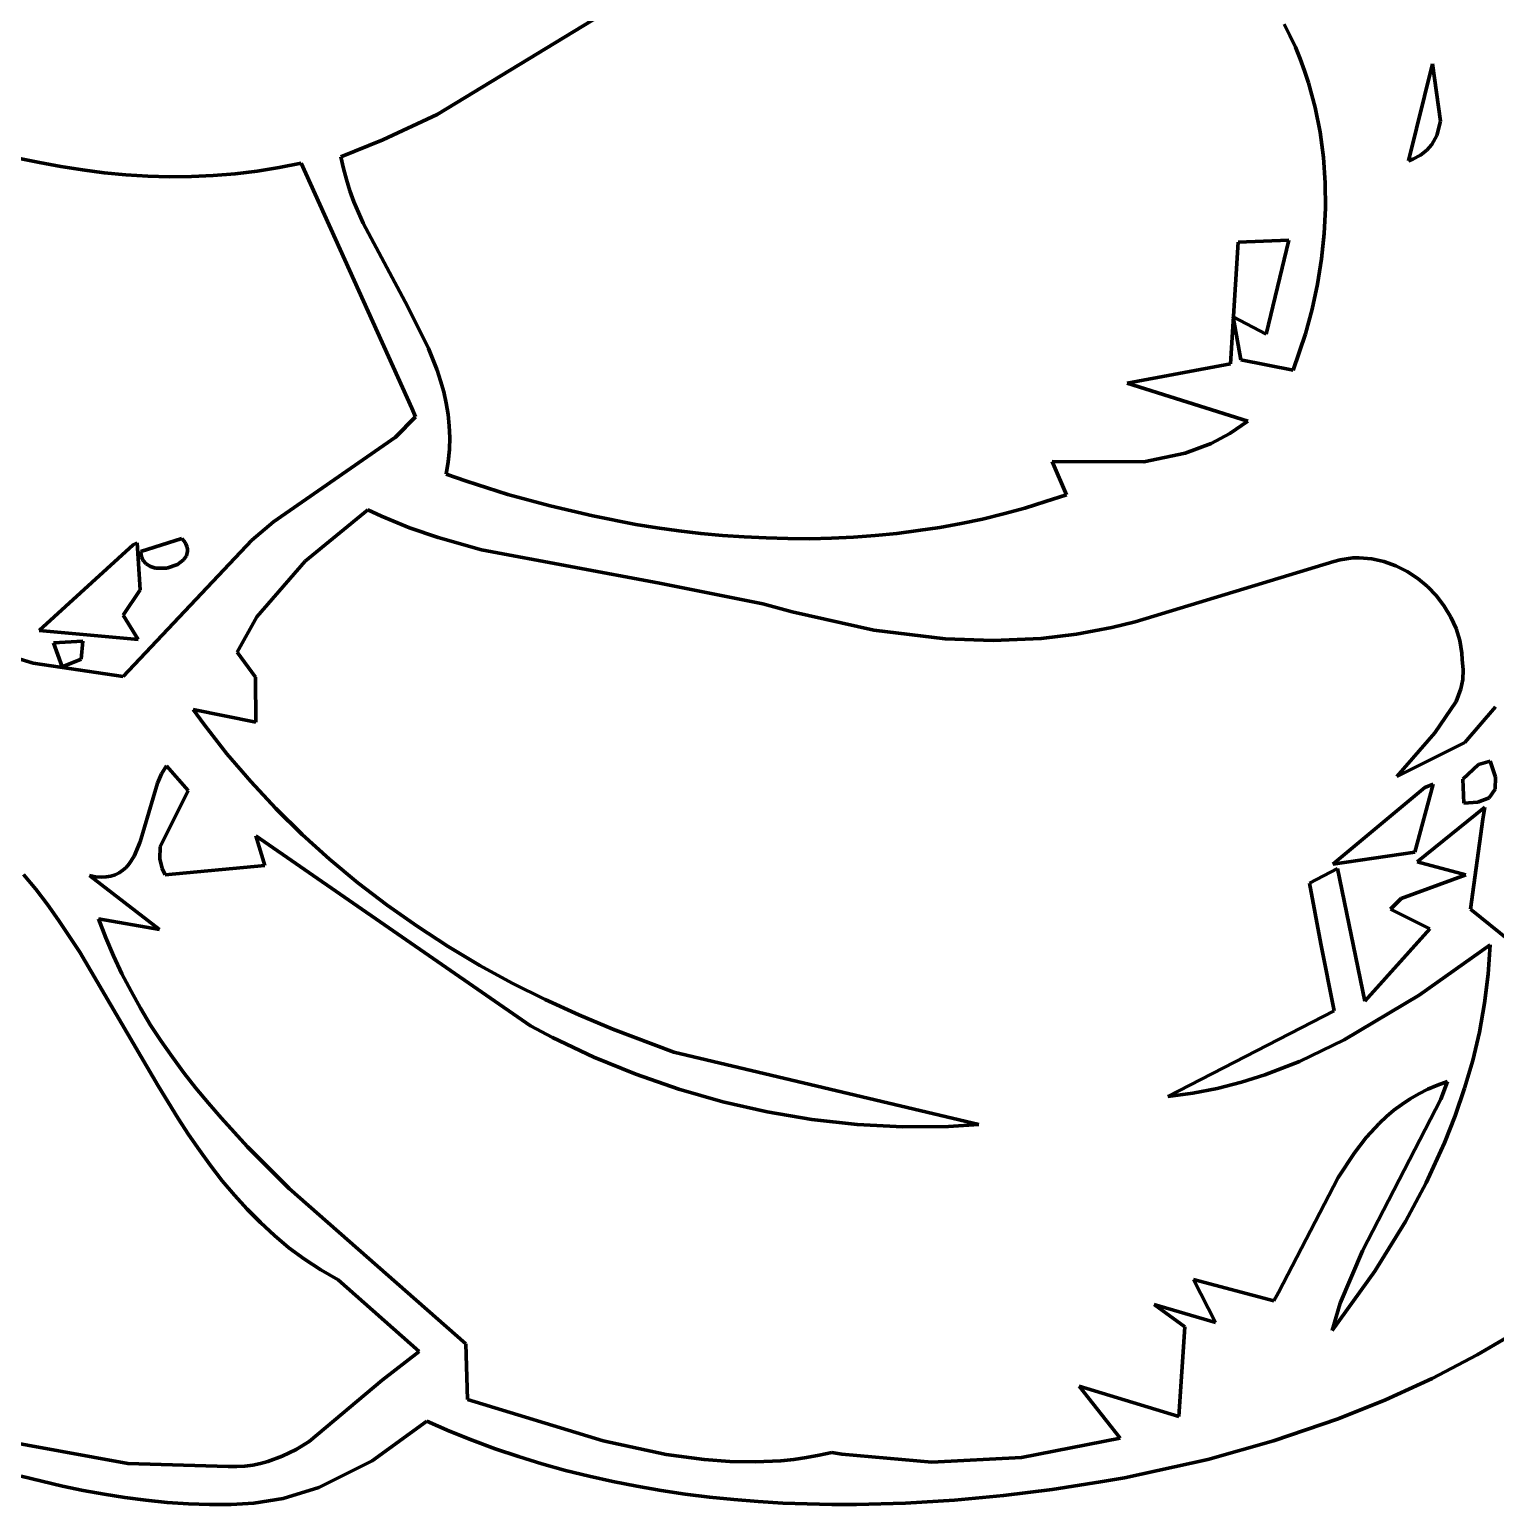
# Model space of a CAD drawing. Header units: millimetres. Extents: x 0 to 9.3, y 0 to 12.
# Drawn here: x 3.903 to 4.916, y 3.319 to 4.338 of the extents above; entities that cross this region are included whole.
import ezdxf

# ---------------------------------------------------------------- set-up
doc = ezdxf.new("R2010")
doc.units = ezdxf.units.MM
doc.layers.add('color#010101ff', color=7, linetype='CONTINUOUS', lineweight=100)
doc.layers.add('color#ffffffff', color=7, linetype='CONTINUOUS', lineweight=100)

msp = doc.modelspace()

# ---------------------------------------------------------------- linework, layer by layer
at = {"layer": 'color#010101ff'}
for p, q in [((4.3711, 4.3925), (4.1848, 4.2794)), ((4.7739, 4.3339), (4.7699, 4.3418)), ((4.7776, 4.3258), (4.7739, 4.3339)), ((4.7809, 4.3177), (4.7776, 4.3258)), ((4.784, 4.3095), (4.7809, 4.3177)), ((4.8724, 4.3144), (4.8558, 4.2474)), ((4.8778, 4.2747), (4.8724, 4.3144)), ((4.7867, 4.3011), (4.784, 4.3095)), ((4.7913, 4.2842), (4.7867, 4.3011)), ((4.1848, 4.2794), (4.1473, 4.2617)), ((4.7947, 4.2671), (4.7913, 4.2842)), ((4.8754, 4.2649), (4.8778, 4.2747)), ((4.1473, 4.2617), (4.1183, 4.25)), ((4.797, 4.2497), (4.7947, 4.2671)), ((4.8718, 4.2585), (4.8754, 4.2649)), ((3.9101, 4.2461), (3.8952, 4.2492)), ((4.1183, 4.25), (4.12, 4.2421)), ((4.7982, 4.2322), (4.797, 4.2497)), ((4.8558, 4.2474), (4.8588, 4.2485)), ((4.8588, 4.2485), (4.8641, 4.2513)), ((4.8641, 4.2513), (4.8684, 4.2547)), ((4.8684, 4.2547), (4.8718, 4.2585)), ((3.9249, 4.2433), (3.9101, 4.2461)), ((3.9398, 4.241), (3.9249, 4.2433)), ((3.9548, 4.2391), (3.9398, 4.241)), ((3.9698, 4.2377), (3.9548, 4.2391)), ((4.0453, 4.2383), (4.0301, 4.2371)), ((4.0605, 4.2402), (4.0453, 4.2383)), ((4.0757, 4.2426), (4.0605, 4.2402)), ((4.0909, 4.2458), (4.0757, 4.2426)), ((4.1673, 4.0765), (4.0909, 4.2458)), ((4.12, 4.2421), (4.1221, 4.2343)), ((3.9848, 4.2367), (3.9698, 4.2377)), ((3.9999, 4.2363), (3.9848, 4.2367)), ((4.015, 4.2364), (3.9999, 4.2363)), ((4.0301, 4.2371), (4.015, 4.2364)), ((4.1221, 4.2343), (4.1245, 4.2267)), ((4.7984, 4.2147), (4.7982, 4.2322)), ((4.1245, 4.2267), (4.1273, 4.2191)), ((4.1273, 4.2191), (4.1336, 4.2042)), ((4.7975, 4.1971), (4.7984, 4.2147)), ((4.1336, 4.2042), (4.1644, 4.1465)), ((4.7328, 4.107), (4.7382, 4.1912)), ((4.7382, 4.1912), (4.7732, 4.1924)), ((4.7732, 4.1924), (4.7574, 4.1276)), ((4.7957, 4.1796), (4.7975, 4.1971)), ((4.7929, 4.1621), (4.7957, 4.1796)), ((4.7892, 4.1449), (4.7929, 4.1621)), ((4.1644, 4.1465), (4.1788, 4.1176)), ((4.7574, 4.1276), (4.7347, 4.1396)), ((4.7347, 4.1396), (4.7399, 4.1099)), ((4.7846, 4.1278), (4.7892, 4.1449)), ((4.7762, 4.1028), (4.7846, 4.1278)), ((4.1788, 4.1176), (4.1847, 4.1028)), ((4.6615, 4.0937), (4.7328, 4.107)), ((4.7399, 4.1099), (4.7762, 4.1028)), ((4.1847, 4.1028), (4.1871, 4.0953)), ((4.1871, 4.0953), (4.1893, 4.0877)), ((4.1893, 4.0877), (4.191, 4.08)), ((4.7447, 4.0675), (4.6615, 4.0937)), ((4.1698, 4.0704), (4.1673, 4.0765)), ((4.191, 4.08), (4.1923, 4.0722)), ((4.1561, 4.0564), (4.1698, 4.0704)), ((4.1923, 4.0722), (4.1931, 4.0642)), ((4.7324, 4.059), (4.7447, 4.0675)), ((4.0718, 3.9979), (4.1561, 4.0564)), ((4.1931, 4.0642), (4.1935, 4.0561)), ((4.1935, 4.0561), (4.1932, 4.0479)), ((4.7194, 4.0521), (4.7324, 4.059)), ((4.1932, 4.0479), (4.1924, 4.0395)), ((4.673, 4.0395), (4.7014, 4.0453)), ((4.7014, 4.0453), (4.7194, 4.0521)), ((4.1924, 4.0395), (4.191, 4.0309)), ((4.6195, 4.0167), (4.6095, 4.0397)), ((4.6095, 4.0397), (4.673, 4.0395)), ((4.191, 4.0309), (4.2051, 4.026)), ((4.2051, 4.026), (4.2337, 4.0169)), ((4.2337, 4.0169), (4.2628, 4.0089)), ((4.6051, 4.0119), (4.6195, 4.0167)), ((4.1368, 4.0063), (4.0936, 3.9708)), ((4.1463, 4.0019), (4.1368, 4.0063)), ((4.2628, 4.0089), (4.2922, 4.002)), ((4.5761, 4.0035), (4.5907, 4.0075)), ((4.5907, 4.0075), (4.6051, 4.0119)), ((4.0568, 3.9854), (4.0718, 3.9979)), ((4.1657, 3.9939), (4.1463, 4.0019)), ((4.1854, 3.9871), (4.1657, 3.9939)), ((4.2922, 4.002), (4.3219, 3.9962)), ((4.3219, 3.9962), (4.3368, 3.9938)), ((4.3368, 3.9938), (4.3518, 3.9918)), ((4.5171, 3.9919), (4.532, 3.9941)), ((4.532, 3.9941), (4.5468, 3.9968)), ((4.5468, 3.9968), (4.5615, 3.9999)), ((4.5615, 3.9999), (4.5761, 4.0035)), ((3.9678, 3.8911), (4.0568, 3.9854)), ((3.98, 3.9774), (4.0084, 3.9864)), ((4.0084, 3.9864), (4.01, 3.9845)), ((4.01, 3.9845), (4.0111, 3.9827)), ((4.2153, 3.9786), (4.1854, 3.9871)), ((4.3518, 3.9918), (4.3668, 3.99)), ((4.3668, 3.99), (4.3818, 3.9886)), ((4.3818, 3.9886), (4.3969, 3.9875)), ((4.3969, 3.9875), (4.412, 3.9868)), ((4.412, 3.9868), (4.4271, 3.9864)), ((4.4271, 3.9864), (4.4421, 3.9863)), ((4.4421, 3.9863), (4.4572, 3.9867)), ((4.4572, 3.9867), (4.4723, 3.9874)), ((4.4723, 3.9874), (4.4873, 3.9885)), ((4.4873, 3.9885), (4.5022, 3.99)), ((4.5022, 3.99), (4.5171, 3.9919)), ((3.9098, 3.9229), (3.9747, 3.9821)), ((3.9747, 3.9821), (3.9776, 3.9834)), ((3.9776, 3.9834), (3.9795, 3.9509)), ((3.9802, 3.9752), (3.98, 3.9774)), ((3.9807, 3.9733), (3.9802, 3.9752)), ((4.0115, 3.9745), (4.0096, 3.9718)), ((4.0111, 3.9827), (4.0118, 3.9809)), ((4.0123, 3.9776), (4.0115, 3.9745)), ((4.0118, 3.9809), (4.0122, 3.9792)), ((4.0122, 3.9792), (4.0123, 3.9776)), ((4.3383, 3.9556), (4.2153, 3.9786)), ((3.9815, 3.9716), (3.9807, 3.9733)), ((3.9838, 3.9689), (3.9815, 3.9716)), ((3.9868, 3.967), (3.9838, 3.9689)), ((3.9903, 3.966), (3.9868, 3.967)), ((3.998, 3.966), (3.9903, 3.966)), ((4.0054, 3.9686), (3.998, 3.966)), ((4.0096, 3.9718), (4.0054, 3.9686)), ((4.0936, 3.9708), (4.0602, 3.9323)), ((4.8042, 3.9705), (4.667, 3.9289)), ((4.8085, 3.9717), (4.8042, 3.9705)), ((4.8129, 3.9725), (4.8085, 3.9717)), ((4.8173, 3.973), (4.8129, 3.9725)), ((4.8217, 3.9731), (4.8173, 3.973)), ((4.8304, 3.9724), (4.8217, 3.9731)), ((4.8388, 3.9706), (4.8304, 3.9724)), ((4.847, 3.9676), (4.8388, 3.9706)), ((4.8548, 3.9637), (4.847, 3.9676)), ((4.8622, 3.9588), (4.8548, 3.9637)), ((3.7016, 3.9622), (3.9056, 3.9004)), ((4.4098, 3.9413), (4.3383, 3.9556)), ((4.8689, 3.9532), (4.8622, 3.9588)), ((4.8751, 3.9468), (4.8689, 3.9532)), ((3.9795, 3.9509), (3.9679, 3.9334)), ((4.8804, 3.9398), (4.8751, 3.9468)), ((3.9679, 3.9334), (3.9782, 3.9168)), ((4.4299, 3.9358), (4.4098, 3.9413)), ((4.4864, 3.9231), (4.4299, 3.9358)), ((4.885, 3.9322), (4.8804, 3.9398)), ((3.9782, 3.9168), (3.9098, 3.9229)), ((4.0602, 3.9323), (4.0466, 3.9079)), ((4.5358, 3.9171), (4.4864, 3.9231)), ((4.6509, 3.9249), (4.6265, 3.9203)), ((4.667, 3.9289), (4.6509, 3.9249)), ((4.8886, 3.9242), (4.885, 3.9322)), ((4.8912, 3.9159), (4.8886, 3.9242)), ((3.9198, 3.9145), (3.9401, 3.9155)), ((3.9257, 3.8979), (3.9198, 3.9145)), ((3.9401, 3.9155), (3.9389, 3.903)), ((4.5689, 3.9159), (4.5358, 3.9171)), ((4.6019, 3.9174), (4.5689, 3.9159)), ((4.6265, 3.9203), (4.6019, 3.9174)), ((4.8926, 3.9072), (4.8912, 3.9159)), ((3.9389, 3.903), (3.9257, 3.8979)), ((4.0466, 3.9079), (4.0592, 3.8907)), ((4.8929, 3.9029), (4.8926, 3.9072)), ((4.8936, 3.8958), (4.8929, 3.9029)), ((3.9056, 3.9004), (3.9678, 3.8911)), ((4.8932, 3.8891), (4.8936, 3.8958)), ((4.0592, 3.8907), (4.0595, 3.8596)), ((4.8887, 3.8738), (4.892, 3.8827)), ((4.892, 3.8827), (4.8932, 3.8891)), ((4.8739, 3.8523), (4.8887, 3.8738)), ((4.0595, 3.8596), (4.0163, 3.8683)), ((4.0163, 3.8683), (4.0238, 3.8579)), ((4.9159, 3.8701), (4.8946, 3.8456)), ((4.0238, 3.8579), (4.0395, 3.8378)), ((4.8476, 3.8221), (4.8739, 3.8523)), ((4.8946, 3.8456), (4.8476, 3.8221)), ((4.0395, 3.8378), (4.056, 3.8185)), ((4.9041, 3.8304), (4.9121, 3.8327)), ((4.9121, 3.8327), (4.9159, 3.8216)), ((3.9944, 3.8239), (3.9915, 3.8175)), ((3.9978, 3.8294), (3.9944, 3.8239)), ((4.0127, 3.8125), (3.9978, 3.8294)), ((4.8932, 3.8203), (4.9041, 3.8304)), ((4.9159, 3.8216), (4.9157, 3.8132)), ((3.9915, 3.8175), (3.9796, 3.7769)), ((3.9934, 3.7735), (4.0127, 3.8125)), ((4.056, 3.8185), (4.0734, 3.7999)), ((4.8036, 3.7616), (4.867, 3.8144)), ((4.8727, 3.8167), (4.8602, 3.7697)), ((4.867, 3.8144), (4.8727, 3.8167)), ((4.8939, 3.8037), (4.8932, 3.8203)), ((4.9157, 3.8132), (4.9116, 3.8074)), ((4.8617, 3.7632), (4.9084, 3.8008)), ((4.9036, 3.8043), (4.8939, 3.8037)), ((4.9116, 3.8074), (4.9036, 3.8043)), ((4.9084, 3.8008), (4.9072, 3.7926)), ((4.0734, 3.7999), (4.0915, 3.782)), ((4.9072, 3.7926), (4.8987, 3.7304)), ((4.2493, 3.6498), (4.0596, 3.7811)), ((4.0596, 3.7811), (4.0658, 3.7606)), ((4.0915, 3.782), (4.1104, 3.765)), ((3.9796, 3.7769), (3.9754, 3.7671)), ((3.9931, 3.7651), (3.9934, 3.7735)), ((4.8602, 3.7697), (4.8036, 3.7616)), ((3.9699, 3.7593), (3.9676, 3.7573)), ((3.9719, 3.7617), (3.9699, 3.7593)), ((3.9754, 3.7671), (3.9719, 3.7617)), ((3.9947, 3.7586), (3.9931, 3.7651)), ((4.0658, 3.7606), (3.9969, 3.7541)), ((4.1104, 3.765), (4.13, 3.7487)), ((4.8954, 3.7541), (4.8617, 3.7632)), ((3.9075, 3.7442), (3.8991, 3.7543)), ((3.9487, 3.7528), (3.9445, 3.7536)), ((3.9445, 3.7536), (3.9929, 3.7163)), ((3.9526, 3.7525), (3.9487, 3.7528)), ((3.9562, 3.7527), (3.9526, 3.7525)), ((3.9594, 3.7532), (3.9562, 3.7527)), ((3.9624, 3.7542), (3.9594, 3.7532)), ((3.9651, 3.7556), (3.9624, 3.7542)), ((3.9676, 3.7573), (3.9651, 3.7556)), ((3.9969, 3.7541), (3.9947, 3.7586)), ((4.7874, 3.7483), (4.8068, 3.7586)), ((4.8068, 3.7586), (4.8256, 3.6668)), ((4.8506, 3.7379), (4.8954, 3.7541)), ((3.9155, 3.7337), (3.9075, 3.7442)), ((4.13, 3.7487), (4.1502, 3.7332)), ((4.7951, 3.7066), (4.7874, 3.7483)), ((3.9232, 3.7229), (3.9155, 3.7337)), ((4.1502, 3.7332), (4.171, 3.7186)), ((4.8433, 3.7304), (4.8506, 3.7379)), ((4.8704, 3.7168), (4.8433, 3.7304)), ((4.8987, 3.7304), (4.9259, 3.7083)), ((3.9379, 3.7008), (3.9232, 3.7229)), ((3.9929, 3.7163), (3.9509, 3.7237)), ((3.9509, 3.7237), (3.9559, 3.7107)), ((3.9559, 3.7107), (3.9612, 3.6981)), ((4.171, 3.7186), (4.1924, 3.7047)), ((4.8256, 3.6668), (4.8704, 3.7168)), ((3.992, 3.6085), (3.9379, 3.7008)), ((4.1924, 3.7047), (4.2142, 3.6916)), ((4.8044, 3.6602), (4.7951, 3.7066)), ((4.9122, 3.7058), (4.8631, 3.671)), ((4.9108, 3.6855), (4.9122, 3.7058)), ((3.9612, 3.6981), (3.967, 3.6858)), ((4.2142, 3.6916), (4.2366, 3.6794)), ((3.967, 3.6858), (3.9733, 3.6737)), ((4.2366, 3.6794), (4.2594, 3.668)), ((4.9083, 3.6654), (4.9108, 3.6855)), ((3.9733, 3.6737), (3.9799, 3.662)), ((4.2594, 3.668), (4.2826, 3.6574)), ((4.8631, 3.671), (4.8114, 3.6401)), ((3.9799, 3.662), (3.9868, 3.6504)), ((4.6895, 3.601), (4.8044, 3.6602)), ((4.9047, 3.6455), (4.9083, 3.6654)), ((3.9868, 3.6504), (3.9942, 3.6392)), ((4.2644, 3.6418), (4.2493, 3.6498)), ((4.2826, 3.6574), (4.3061, 3.6476)), ((4.3061, 3.6476), (4.3483, 3.6316)), ((3.9942, 3.6392), (4.0019, 3.6282)), ((4.2929, 3.6283), (4.2644, 3.6418)), ((4.8114, 3.6401), (4.7805, 3.6253)), ((4.9001, 3.626), (4.9047, 3.6455)), ((4.0019, 3.6282), (4.0098, 3.6174)), ((4.322, 3.6164), (4.2929, 3.6283)), ((4.3483, 3.6316), (4.5589, 3.5816)), ((4.0098, 3.6174), (4.0181, 3.6068)), ((4.7805, 3.6253), (4.7566, 3.6161)), ((4.8945, 3.6067), (4.9001, 3.626)), ((4.0059, 3.5858), (3.992, 3.6085)), ((4.0181, 3.6068), (4.0267, 3.5964)), ((4.3517, 3.6061), (4.322, 3.6164)), ((4.7237, 3.6066), (4.7068, 3.6033)), ((4.7403, 3.6109), (4.7237, 3.6066)), ((4.7566, 3.6161), (4.7403, 3.6109)), ((4.8691, 3.606), (4.8758, 3.6089)), ((4.8758, 3.6089), (4.8828, 3.6113)), ((4.8828, 3.6113), (4.8781, 3.5991)), ((4.888, 3.5877), (4.8945, 3.6067)), ((4.0267, 3.5964), (4.0355, 3.5862)), ((4.382, 3.5974), (4.3517, 3.6061)), ((4.4127, 3.5904), (4.382, 3.5974)), ((4.7068, 3.6033), (4.6895, 3.601)), ((4.8781, 3.5991), (4.8239, 3.4945)), ((4.8511, 3.5956), (4.8568, 3.5994)), ((4.8568, 3.5994), (4.8628, 3.6029)), ((4.8628, 3.6029), (4.8691, 3.606)), ((4.0355, 3.5862), (4.0537, 3.5663)), ((4.4437, 3.5851), (4.4127, 3.5904)), ((4.8357, 3.5827), (4.8406, 3.5872)), ((4.8406, 3.5872), (4.8457, 3.5915)), ((4.8457, 3.5915), (4.8511, 3.5956)), ((4.8806, 3.569), (4.888, 3.5877)), ((4.0131, 3.5748), (4.0059, 3.5858)), ((4.475, 3.5817), (4.4437, 3.5851)), ((4.5065, 3.5801), (4.475, 3.5817)), ((4.5379, 3.5803), (4.5065, 3.5801)), ((4.5589, 3.5816), (4.5379, 3.5803)), ((4.8266, 3.5728), (4.8357, 3.5827)), ((4.0206, 3.5639), (4.0131, 3.5748)), ((4.0537, 3.5663), (4.0826, 3.5376)), ((4.8184, 3.5622), (4.8266, 3.5728)), ((4.868, 3.5415), (4.8806, 3.569)), ((4.0283, 3.5533), (4.0206, 3.5639)), ((4.8072, 3.5452), (4.8184, 3.5622)), ((4.0363, 3.5429), (4.0283, 3.5533)), ((4.0447, 3.5329), (4.0363, 3.5429)), ((4.0826, 3.5376), (4.2045, 3.4301)), ((4.766, 3.4656), (4.8072, 3.5452)), ((4.8537, 3.5148), (4.868, 3.5415)), ((4.0535, 3.5232), (4.0447, 3.5329)), ((4.0627, 3.5139), (4.0535, 3.5232)), ((4.0723, 3.505), (4.0627, 3.5139)), ((4.0824, 3.4966), (4.0723, 3.505)), ((4.8325, 3.4804), (4.8537, 3.5148)), ((4.0931, 3.4887), (4.0824, 3.4966)), ((4.8239, 3.4945), (4.8086, 3.4584)), ((4.1044, 3.4812), (4.0931, 3.4887)), ((4.1163, 3.4743), (4.1044, 3.4812)), ((4.1724, 3.4248), (4.1163, 3.4743)), ((4.7224, 3.4449), (4.7073, 3.4746)), ((4.7073, 3.4746), (4.7627, 3.4598)), ((4.803, 3.4395), (4.8325, 3.4804)), ((4.7627, 3.4598), (4.766, 3.4656)), ((4.7013, 3.4419), (4.6801, 3.4574)), ((4.6801, 3.4574), (4.7224, 3.4449)), ((4.8086, 3.4584), (4.803, 3.4395)), ((4.6972, 3.3801), (4.7013, 3.4419)), ((4.9237, 3.4345), (4.9033, 3.4227)), ((4.1468, 3.405), (4.1724, 3.4248)), ((4.2045, 3.4301), (4.2057, 3.3918)), ((4.9033, 3.4227), (4.872, 3.4063)), ((4.0964, 3.3628), (4.1468, 3.405)), ((4.872, 3.4063), (4.8399, 3.3916)), ((4.6566, 3.3651), (4.6282, 3.4009)), ((4.6282, 3.4009), (4.6972, 3.3801)), ((4.2057, 3.3918), (4.2994, 3.3633)), ((4.8399, 3.3916), (4.8071, 3.3784)), ((3.8193, 3.3752), (3.9711, 3.3476)), ((4.1776, 3.3768), (4.1399, 3.3495)), ((4.1932, 3.3699), (4.1776, 3.3768)), ((4.8071, 3.3784), (4.7625, 3.3632)), ((4.0873, 3.3573), (4.0964, 3.3628)), ((4.209, 3.3636), (4.1932, 3.3699)), ((4.2249, 3.3577), (4.209, 3.3636)), ((4.2994, 3.3633), (4.343, 3.3537)), ((4.5885, 3.3517), (4.6566, 3.3651)), ((4.7625, 3.3632), (4.7171, 3.3504)), ((4.0679, 3.349), (4.0778, 3.3526)), ((4.0778, 3.3526), (4.0873, 3.3573)), ((4.241, 3.3523), (4.2249, 3.3577)), ((4.2571, 3.3474), (4.241, 3.3523)), ((4.343, 3.3537), (4.3693, 3.3502)), ((4.4399, 3.3517), (4.4487, 3.3532)), ((4.4487, 3.3532), (4.4575, 3.3552)), ((4.4575, 3.3552), (4.4644, 3.354)), ((4.4644, 3.354), (4.5265, 3.3485)), ((3.9711, 3.3476), (4.0405, 3.3454)), ((4.0405, 3.3454), (4.0463, 3.3454)), ((4.0463, 3.3454), (4.0519, 3.3458)), ((4.0519, 3.3458), (4.0574, 3.3465)), ((4.0574, 3.3465), (4.0627, 3.3476)), ((4.0627, 3.3476), (4.0679, 3.349)), ((4.1399, 3.3495), (4.103, 3.331)), ((4.2734, 3.3428), (4.2571, 3.3474)), ((4.2898, 3.3387), (4.2734, 3.3428)), ((4.3693, 3.3502), (4.387, 3.3489)), ((4.387, 3.3489), (4.4046, 3.3486)), ((4.4046, 3.3486), (4.4222, 3.3495)), ((4.4222, 3.3495), (4.4311, 3.3504)), ((4.4311, 3.3504), (4.4399, 3.3517)), ((4.5265, 3.3485), (4.5885, 3.3517)), ((4.7171, 3.3504), (4.6596, 3.3377)), ((3.926, 3.332), (3.8975, 3.3387)), ((3.9403, 3.329), (3.926, 3.332)), ((4.3062, 3.3351), (4.2898, 3.3387)), ((4.3228, 3.3318), (4.3062, 3.3351)), ((4.3394, 3.3289), (4.3228, 3.3318)), ((4.643, 3.3348), (4.6096, 3.3296)), ((4.6596, 3.3377), (4.643, 3.3348)), ((3.9547, 3.3264), (3.9403, 3.329)), ((3.9691, 3.3241), (3.9547, 3.3264)), ((3.9836, 3.3222), (3.9691, 3.3241)), ((3.9982, 3.3207), (3.9836, 3.3222)), ((4.0785, 3.3234), (4.0581, 3.3201)), ((4.103, 3.331), (4.0785, 3.3234)), ((4.3561, 3.3264), (4.3394, 3.3289)), ((4.3729, 3.3243), (4.3561, 3.3264)), ((4.3897, 3.3226), (4.3729, 3.3243)), ((4.4066, 3.3213), (4.3897, 3.3226)), ((4.5422, 3.3222), (4.5083, 3.3201)), ((4.576, 3.3254), (4.5422, 3.3222)), ((4.6096, 3.3296), (4.576, 3.3254)), ((4.0129, 3.3198), (3.9982, 3.3207)), ((4.0276, 3.3193), (4.0129, 3.3198)), ((4.0424, 3.3193), (4.0276, 3.3193)), ((4.0581, 3.3201), (4.0424, 3.3193)), ((4.4235, 3.3202), (4.4066, 3.3213)), ((4.4404, 3.3196), (4.4235, 3.3202)), ((4.4574, 3.3192), (4.4404, 3.3196)), ((4.4744, 3.3192), (4.4574, 3.3192)), ((4.5083, 3.3201), (4.4744, 3.3192))]:
    msp.add_line(p, q, dxfattribs=at)
at = {"layer": 'color#ffffffff'}
for p, q in [((4.1848, 4.2794), (4.3711, 4.3925)), ((4.7699, 4.3418), (4.7739, 4.3339)), ((4.7739, 4.3339), (4.7776, 4.3258)), ((4.7776, 4.3258), (4.7809, 4.3177)), ((4.7809, 4.3177), (4.784, 4.3095)), ((4.8558, 4.2474), (4.8724, 4.3144)), ((4.8724, 4.3144), (4.8778, 4.2747)), ((4.784, 4.3095), (4.7867, 4.3011)), ((4.7867, 4.3011), (4.7913, 4.2842)), ((4.1473, 4.2617), (4.1848, 4.2794)), ((4.7913, 4.2842), (4.7947, 4.2671)), ((4.8778, 4.2747), (4.8754, 4.2649)), ((4.1183, 4.25), (4.1473, 4.2617)), ((4.7947, 4.2671), (4.797, 4.2497)), ((4.8754, 4.2649), (4.8718, 4.2585)), ((3.8952, 4.2492), (3.9101, 4.2461)), ((4.12, 4.2421), (4.1183, 4.25)), ((4.797, 4.2497), (4.7982, 4.2322)), ((4.8588, 4.2485), (4.8558, 4.2474)), ((4.8641, 4.2513), (4.8588, 4.2485)), ((4.8684, 4.2547), (4.8641, 4.2513)), ((4.8718, 4.2585), (4.8684, 4.2547)), ((3.9101, 4.2461), (3.9249, 4.2433)), ((3.9249, 4.2433), (3.9398, 4.241)), ((3.9398, 4.241), (3.9548, 4.2391)), ((3.9548, 4.2391), (3.9698, 4.2377)), ((4.0301, 4.2371), (4.0453, 4.2383)), ((4.0453, 4.2383), (4.0605, 4.2402)), ((4.0605, 4.2402), (4.0757, 4.2426)), ((4.0757, 4.2426), (4.0909, 4.2458)), ((4.0909, 4.2458), (4.1673, 4.0765)), ((4.1221, 4.2343), (4.12, 4.2421)), ((3.9698, 4.2377), (3.9848, 4.2367)), ((3.9848, 4.2367), (3.9999, 4.2363)), ((3.9999, 4.2363), (4.015, 4.2364)), ((4.015, 4.2364), (4.0301, 4.2371)), ((4.1245, 4.2267), (4.1221, 4.2343)), ((4.7982, 4.2322), (4.7984, 4.2147)), ((4.1273, 4.2191), (4.1245, 4.2267)), ((4.1336, 4.2042), (4.1273, 4.2191)), ((4.7984, 4.2147), (4.7975, 4.1971)), ((4.1644, 4.1465), (4.1336, 4.2042)), ((4.7382, 4.1912), (4.7328, 4.107)), ((4.7732, 4.1924), (4.7382, 4.1912)), ((4.7574, 4.1276), (4.7732, 4.1924)), ((4.7975, 4.1971), (4.7957, 4.1796)), ((4.7957, 4.1796), (4.7929, 4.1621)), ((4.7929, 4.1621), (4.7892, 4.1449)), ((4.1788, 4.1176), (4.1644, 4.1465)), ((4.7399, 4.1099), (4.7347, 4.1396)), ((4.7347, 4.1396), (4.7574, 4.1276)), ((4.7892, 4.1449), (4.7846, 4.1278)), ((4.7846, 4.1278), (4.7762, 4.1028)), ((4.1847, 4.1028), (4.1788, 4.1176)), ((4.7328, 4.107), (4.6615, 4.0937)), ((4.7762, 4.1028), (4.7399, 4.1099)), ((4.1871, 4.0953), (4.1847, 4.1028)), ((4.1893, 4.0877), (4.1871, 4.0953)), ((4.191, 4.08), (4.1893, 4.0877)), ((4.6615, 4.0937), (4.7447, 4.0675)), ((4.1673, 4.0765), (4.1698, 4.0704)), ((4.1923, 4.0722), (4.191, 4.08)), ((4.1698, 4.0704), (4.1561, 4.0564)), ((4.1931, 4.0642), (4.1923, 4.0722)), ((4.7447, 4.0675), (4.7324, 4.059)), ((4.1561, 4.0564), (4.0718, 3.9979)), ((4.1935, 4.0561), (4.1931, 4.0642)), ((4.1932, 4.0479), (4.1935, 4.0561)), ((4.7324, 4.059), (4.7194, 4.0521)), ((4.1924, 4.0395), (4.1932, 4.0479)), ((4.7014, 4.0453), (4.673, 4.0395)), ((4.7194, 4.0521), (4.7014, 4.0453)), ((4.191, 4.0309), (4.1924, 4.0395)), ((4.673, 4.0395), (4.6095, 4.0397)), ((4.6095, 4.0397), (4.6195, 4.0167)), ((4.2051, 4.026), (4.191, 4.0309)), ((4.2337, 4.0169), (4.2051, 4.026)), ((4.2628, 4.0089), (4.2337, 4.0169)), ((4.6195, 4.0167), (4.6051, 4.0119)), ((4.0936, 3.9708), (4.1368, 4.0063)), ((4.1368, 4.0063), (4.1463, 4.0019)), ((4.2922, 4.002), (4.2628, 4.0089)), ((4.5907, 4.0075), (4.5761, 4.0035)), ((4.6051, 4.0119), (4.5907, 4.0075)), ((4.0718, 3.9979), (4.0568, 3.9854)), ((4.1463, 4.0019), (4.1657, 3.9939)), ((4.1657, 3.9939), (4.1854, 3.9871)), ((4.3219, 3.9962), (4.2922, 4.002)), ((4.3368, 3.9938), (4.3219, 3.9962)), ((4.3518, 3.9918), (4.3368, 3.9938)), ((4.532, 3.9941), (4.5171, 3.9919)), ((4.5468, 3.9968), (4.532, 3.9941)), ((4.5615, 3.9999), (4.5468, 3.9968)), ((4.5761, 4.0035), (4.5615, 3.9999)), ((4.0568, 3.9854), (3.9678, 3.8911)), ((4.0084, 3.9864), (3.98, 3.9774)), ((4.01, 3.9845), (4.0084, 3.9864)), ((4.0111, 3.9827), (4.01, 3.9845)), ((4.1854, 3.9871), (4.2153, 3.9786)), ((4.3668, 3.99), (4.3518, 3.9918)), ((4.3818, 3.9886), (4.3668, 3.99)), ((4.3969, 3.9875), (4.3818, 3.9886)), ((4.412, 3.9868), (4.3969, 3.9875)), ((4.4271, 3.9864), (4.412, 3.9868)), ((4.4421, 3.9863), (4.4271, 3.9864)), ((4.4572, 3.9867), (4.4421, 3.9863)), ((4.4723, 3.9874), (4.4572, 3.9867)), ((4.4873, 3.9885), (4.4723, 3.9874)), ((4.5022, 3.99), (4.4873, 3.9885)), ((4.5171, 3.9919), (4.5022, 3.99)), ((3.9747, 3.9821), (3.9098, 3.9229)), ((3.9776, 3.9834), (3.9747, 3.9821)), ((3.9795, 3.9509), (3.9776, 3.9834)), ((3.98, 3.9774), (3.9802, 3.9752)), ((3.9802, 3.9752), (3.9807, 3.9733)), ((4.0096, 3.9718), (4.0115, 3.9745)), ((4.0118, 3.9809), (4.0111, 3.9827)), ((4.0115, 3.9745), (4.0123, 3.9776)), ((4.0122, 3.9792), (4.0118, 3.9809)), ((4.0123, 3.9776), (4.0122, 3.9792)), ((4.2153, 3.9786), (4.3383, 3.9556)), ((3.9807, 3.9733), (3.9815, 3.9716)), ((3.9815, 3.9716), (3.9838, 3.9689)), ((3.9838, 3.9689), (3.9868, 3.967)), ((3.9868, 3.967), (3.9903, 3.966)), ((3.9903, 3.966), (3.998, 3.966)), ((3.998, 3.966), (4.0054, 3.9686)), ((4.0054, 3.9686), (4.0096, 3.9718)), ((4.0602, 3.9323), (4.0936, 3.9708)), ((4.667, 3.9289), (4.8042, 3.9705)), ((4.8042, 3.9705), (4.8085, 3.9717)), ((4.8085, 3.9717), (4.8129, 3.9725)), ((4.8129, 3.9725), (4.8173, 3.973)), ((4.8173, 3.973), (4.8217, 3.9731)), ((4.8217, 3.9731), (4.8304, 3.9724)), ((4.8304, 3.9724), (4.8388, 3.9706)), ((4.8388, 3.9706), (4.847, 3.9676)), ((4.847, 3.9676), (4.8548, 3.9637)), ((4.8548, 3.9637), (4.8622, 3.9588)), ((3.9056, 3.9004), (3.7016, 3.9622)), ((4.3383, 3.9556), (4.4098, 3.9413)), ((4.8622, 3.9588), (4.8689, 3.9532)), ((4.8689, 3.9532), (4.8751, 3.9468)), ((3.9679, 3.9334), (3.9795, 3.9509)), ((4.8751, 3.9468), (4.8804, 3.9398)), ((3.9782, 3.9168), (3.9679, 3.9334)), ((4.4098, 3.9413), (4.4299, 3.9358)), ((4.4299, 3.9358), (4.4864, 3.9231)), ((4.8804, 3.9398), (4.885, 3.9322)), ((3.9098, 3.9229), (3.9782, 3.9168)), ((4.0466, 3.9079), (4.0602, 3.9323)), ((4.4864, 3.9231), (4.5358, 3.9171)), ((4.6265, 3.9203), (4.6509, 3.9249)), ((4.6509, 3.9249), (4.667, 3.9289)), ((4.885, 3.9322), (4.8886, 3.9242)), ((4.8886, 3.9242), (4.8912, 3.9159)), ((3.9401, 3.9155), (3.9198, 3.9145)), ((3.9198, 3.9145), (3.9257, 3.8979)), ((3.9389, 3.903), (3.9401, 3.9155)), ((4.5358, 3.9171), (4.5689, 3.9159)), ((4.5689, 3.9159), (4.6019, 3.9174)), ((4.6019, 3.9174), (4.6265, 3.9203)), ((4.8912, 3.9159), (4.8926, 3.9072)), ((3.9257, 3.8979), (3.9389, 3.903)), ((4.0592, 3.8907), (4.0466, 3.9079)), ((4.8926, 3.9072), (4.8929, 3.9029)), ((4.8929, 3.9029), (4.8936, 3.8958)), ((3.9678, 3.8911), (3.9056, 3.9004)), ((4.8936, 3.8958), (4.8932, 3.8891)), ((4.0595, 3.8596), (4.0592, 3.8907)), ((4.892, 3.8827), (4.8887, 3.8738)), ((4.8932, 3.8891), (4.892, 3.8827)), ((4.8887, 3.8738), (4.8739, 3.8523)), ((4.0238, 3.8579), (4.0163, 3.8683)), ((4.0163, 3.8683), (4.0595, 3.8596)), ((4.8946, 3.8456), (4.9159, 3.8701)), ((4.0395, 3.8378), (4.0238, 3.8579)), ((4.8739, 3.8523), (4.8476, 3.8221)), ((4.8476, 3.8221), (4.8946, 3.8456)), ((4.056, 3.8185), (4.0395, 3.8378)), ((4.9121, 3.8327), (4.9041, 3.8304)), ((4.9159, 3.8216), (4.9121, 3.8327)), ((3.9915, 3.8175), (3.9944, 3.8239)), ((3.9944, 3.8239), (3.9978, 3.8294)), ((3.9978, 3.8294), (4.0127, 3.8125)), ((4.9041, 3.8304), (4.8932, 3.8203)), ((4.9157, 3.8132), (4.9159, 3.8216)), ((3.9796, 3.7769), (3.9915, 3.8175)), ((4.0127, 3.8125), (3.9934, 3.7735)), ((4.0734, 3.7999), (4.056, 3.8185)), ((4.867, 3.8144), (4.8036, 3.7616)), ((4.8602, 3.7697), (4.8727, 3.8167)), ((4.8727, 3.8167), (4.867, 3.8144)), ((4.8932, 3.8203), (4.8939, 3.8037)), ((4.9116, 3.8074), (4.9157, 3.8132)), ((4.9084, 3.8008), (4.8617, 3.7632)), ((4.8939, 3.8037), (4.9036, 3.8043)), ((4.9036, 3.8043), (4.9116, 3.8074)), ((4.9072, 3.7926), (4.9084, 3.8008)), ((4.0915, 3.782), (4.0734, 3.7999)), ((4.8987, 3.7304), (4.9072, 3.7926)), ((4.0658, 3.7606), (4.0596, 3.7811)), ((4.0596, 3.7811), (4.2493, 3.6498)), ((4.1104, 3.765), (4.0915, 3.782)), ((3.9754, 3.7671), (3.9796, 3.7769)), ((3.9934, 3.7735), (3.9931, 3.7651)), ((4.8036, 3.7616), (4.8602, 3.7697)), ((3.9676, 3.7573), (3.9699, 3.7593)), ((3.9699, 3.7593), (3.9719, 3.7617)), ((3.9719, 3.7617), (3.9754, 3.7671)), ((3.9931, 3.7651), (3.9947, 3.7586)), ((3.9969, 3.7541), (4.0658, 3.7606)), ((4.13, 3.7487), (4.1104, 3.765)), ((4.8617, 3.7632), (4.8954, 3.7541)), ((3.8991, 3.7543), (3.9075, 3.7442)), ((3.9929, 3.7163), (3.9445, 3.7536)), ((3.9445, 3.7536), (3.9487, 3.7528)), ((3.9487, 3.7528), (3.9526, 3.7525)), ((3.9526, 3.7525), (3.9562, 3.7527)), ((3.9562, 3.7527), (3.9594, 3.7532)), ((3.9594, 3.7532), (3.9624, 3.7542)), ((3.9624, 3.7542), (3.9651, 3.7556)), ((3.9651, 3.7556), (3.9676, 3.7573)), ((3.9947, 3.7586), (3.9969, 3.7541)), ((4.8068, 3.7586), (4.7874, 3.7483)), ((4.8256, 3.6668), (4.8068, 3.7586)), ((4.8954, 3.7541), (4.8506, 3.7379)), ((3.9075, 3.7442), (3.9155, 3.7337)), ((4.1502, 3.7332), (4.13, 3.7487)), ((4.7874, 3.7483), (4.7951, 3.7066)), ((3.9155, 3.7337), (3.9232, 3.7229)), ((4.171, 3.7186), (4.1502, 3.7332)), ((4.8506, 3.7379), (4.8433, 3.7304)), ((4.8433, 3.7304), (4.8704, 3.7168)), ((4.9259, 3.7083), (4.8987, 3.7304)), ((3.9232, 3.7229), (3.9379, 3.7008)), ((3.9559, 3.7107), (3.9509, 3.7237)), ((3.9509, 3.7237), (3.9929, 3.7163)), ((3.9612, 3.6981), (3.9559, 3.7107)), ((4.1924, 3.7047), (4.171, 3.7186)), ((4.8704, 3.7168), (4.8256, 3.6668)), ((3.9379, 3.7008), (3.992, 3.6085)), ((4.2142, 3.6916), (4.1924, 3.7047)), ((4.7951, 3.7066), (4.8044, 3.6602)), ((4.8631, 3.671), (4.9122, 3.7058)), ((4.9122, 3.7058), (4.9108, 3.6855)), ((3.967, 3.6858), (3.9612, 3.6981)), ((4.2366, 3.6794), (4.2142, 3.6916)), ((3.9733, 3.6737), (3.967, 3.6858)), ((4.2594, 3.668), (4.2366, 3.6794)), ((4.9108, 3.6855), (4.9083, 3.6654)), ((3.9799, 3.662), (3.9733, 3.6737)), ((4.2826, 3.6574), (4.2594, 3.668)), ((4.8114, 3.6401), (4.8631, 3.671)), ((3.9868, 3.6504), (3.9799, 3.662)), ((4.8044, 3.6602), (4.6895, 3.601)), ((4.9083, 3.6654), (4.9047, 3.6455)), ((3.9942, 3.6392), (3.9868, 3.6504)), ((4.2493, 3.6498), (4.2644, 3.6418)), ((4.3061, 3.6476), (4.2826, 3.6574)), ((4.3483, 3.6316), (4.3061, 3.6476)), ((4.0019, 3.6282), (3.9942, 3.6392)), ((4.2644, 3.6418), (4.2929, 3.6283)), ((4.7805, 3.6253), (4.8114, 3.6401)), ((4.9047, 3.6455), (4.9001, 3.626)), ((4.0098, 3.6174), (4.0019, 3.6282)), ((4.2929, 3.6283), (4.322, 3.6164)), ((4.5589, 3.5816), (4.3483, 3.6316)), ((4.0181, 3.6068), (4.0098, 3.6174)), ((4.7566, 3.6161), (4.7805, 3.6253)), ((4.9001, 3.626), (4.8945, 3.6067)), ((3.992, 3.6085), (4.0059, 3.5858)), ((4.0267, 3.5964), (4.0181, 3.6068)), ((4.322, 3.6164), (4.3517, 3.6061)), ((4.7068, 3.6033), (4.7237, 3.6066)), ((4.7237, 3.6066), (4.7403, 3.6109)), ((4.7403, 3.6109), (4.7566, 3.6161)), ((4.8758, 3.6089), (4.8691, 3.606)), ((4.8828, 3.6113), (4.8758, 3.6089)), ((4.8781, 3.5991), (4.8828, 3.6113)), ((4.8945, 3.6067), (4.888, 3.5877)), ((4.0355, 3.5862), (4.0267, 3.5964)), ((4.3517, 3.6061), (4.382, 3.5974)), ((4.382, 3.5974), (4.4127, 3.5904)), ((4.6895, 3.601), (4.7068, 3.6033)), ((4.8239, 3.4945), (4.8781, 3.5991)), ((4.8568, 3.5994), (4.8511, 3.5956)), ((4.8628, 3.6029), (4.8568, 3.5994)), ((4.8691, 3.606), (4.8628, 3.6029)), ((4.0537, 3.5663), (4.0355, 3.5862)), ((4.4127, 3.5904), (4.4437, 3.5851)), ((4.8406, 3.5872), (4.8357, 3.5827)), ((4.8457, 3.5915), (4.8406, 3.5872)), ((4.8511, 3.5956), (4.8457, 3.5915)), ((4.888, 3.5877), (4.8806, 3.569)), ((4.0059, 3.5858), (4.0131, 3.5748)), ((4.4437, 3.5851), (4.475, 3.5817)), ((4.475, 3.5817), (4.5065, 3.5801)), ((4.5065, 3.5801), (4.5379, 3.5803)), ((4.5379, 3.5803), (4.5589, 3.5816)), ((4.8357, 3.5827), (4.8266, 3.5728)), ((4.0131, 3.5748), (4.0206, 3.5639)), ((4.0826, 3.5376), (4.0537, 3.5663)), ((4.8266, 3.5728), (4.8184, 3.5622)), ((4.8806, 3.569), (4.868, 3.5415)), ((4.0206, 3.5639), (4.0283, 3.5533)), ((4.8184, 3.5622), (4.8072, 3.5452)), ((4.0283, 3.5533), (4.0363, 3.5429)), ((4.0363, 3.5429), (4.0447, 3.5329)), ((4.2045, 3.4301), (4.0826, 3.5376)), ((4.8072, 3.5452), (4.766, 3.4656)), ((4.868, 3.5415), (4.8537, 3.5148)), ((4.0447, 3.5329), (4.0535, 3.5232)), ((4.0535, 3.5232), (4.0627, 3.5139)), ((4.0627, 3.5139), (4.0723, 3.505)), ((4.0723, 3.505), (4.0824, 3.4966)), ((4.8537, 3.5148), (4.8325, 3.4804)), ((4.0824, 3.4966), (4.0931, 3.4887)), ((4.8086, 3.4584), (4.8239, 3.4945)), ((4.0931, 3.4887), (4.1044, 3.4812)), ((4.1044, 3.4812), (4.1163, 3.4743)), ((4.1163, 3.4743), (4.1724, 3.4248)), ((4.7627, 3.4598), (4.7073, 3.4746)), ((4.7073, 3.4746), (4.7224, 3.4449)), ((4.8325, 3.4804), (4.803, 3.4395)), ((4.766, 3.4656), (4.7627, 3.4598)), ((4.7224, 3.4449), (4.6801, 3.4574)), ((4.6801, 3.4574), (4.7013, 3.4419)), ((4.803, 3.4395), (4.8086, 3.4584)), ((4.7013, 3.4419), (4.6972, 3.3801)), ((4.9033, 3.4227), (4.9237, 3.4345)), ((4.1724, 3.4248), (4.1468, 3.405)), ((4.2057, 3.3918), (4.2045, 3.4301)), ((4.872, 3.4063), (4.9033, 3.4227)), ((4.1468, 3.405), (4.0964, 3.3628)), ((4.8399, 3.3916), (4.872, 3.4063)), ((4.6972, 3.3801), (4.6282, 3.4009)), ((4.6282, 3.4009), (4.6566, 3.3651)), ((4.2994, 3.3633), (4.2057, 3.3918)), ((4.8071, 3.3784), (4.8399, 3.3916)), ((3.9711, 3.3476), (3.8193, 3.3752)), ((4.1399, 3.3495), (4.1776, 3.3768)), ((4.1776, 3.3768), (4.1932, 3.3699)), ((4.7625, 3.3632), (4.8071, 3.3784)), ((4.0964, 3.3628), (4.0873, 3.3573)), ((4.1932, 3.3699), (4.209, 3.3636)), ((4.209, 3.3636), (4.2249, 3.3577)), ((4.343, 3.3537), (4.2994, 3.3633)), ((4.6566, 3.3651), (4.5885, 3.3517)), ((4.7171, 3.3504), (4.7625, 3.3632)), ((4.0778, 3.3526), (4.0679, 3.349)), ((4.0873, 3.3573), (4.0778, 3.3526)), ((4.2249, 3.3577), (4.241, 3.3523)), ((4.241, 3.3523), (4.2571, 3.3474)), ((4.3693, 3.3502), (4.343, 3.3537)), ((4.4487, 3.3532), (4.4399, 3.3517)), ((4.4575, 3.3552), (4.4487, 3.3532)), ((4.4644, 3.354), (4.4575, 3.3552)), ((4.5265, 3.3485), (4.4644, 3.354)), ((4.0405, 3.3454), (3.9711, 3.3476)), ((4.0463, 3.3454), (4.0405, 3.3454)), ((4.0519, 3.3458), (4.0463, 3.3454)), ((4.0574, 3.3465), (4.0519, 3.3458)), ((4.0627, 3.3476), (4.0574, 3.3465)), ((4.0679, 3.349), (4.0627, 3.3476)), ((4.103, 3.331), (4.1399, 3.3495)), ((4.2571, 3.3474), (4.2734, 3.3428)), ((4.2734, 3.3428), (4.2898, 3.3387)), ((4.387, 3.3489), (4.3693, 3.3502)), ((4.4046, 3.3486), (4.387, 3.3489)), ((4.4222, 3.3495), (4.4046, 3.3486)), ((4.4311, 3.3504), (4.4222, 3.3495)), ((4.4399, 3.3517), (4.4311, 3.3504)), ((4.5885, 3.3517), (4.5265, 3.3485)), ((4.6596, 3.3377), (4.7171, 3.3504)), ((3.8975, 3.3387), (3.926, 3.332)), ((3.926, 3.332), (3.9403, 3.329)), ((4.2898, 3.3387), (4.3062, 3.3351)), ((4.3062, 3.3351), (4.3228, 3.3318)), ((4.3228, 3.3318), (4.3394, 3.3289)), ((4.6096, 3.3296), (4.643, 3.3348)), ((4.643, 3.3348), (4.6596, 3.3377)), ((3.9403, 3.329), (3.9547, 3.3264)), ((3.9547, 3.3264), (3.9691, 3.3241)), ((3.9691, 3.3241), (3.9836, 3.3222)), ((3.9836, 3.3222), (3.9982, 3.3207)), ((4.0581, 3.3201), (4.0785, 3.3234)), ((4.0785, 3.3234), (4.103, 3.331)), ((4.3394, 3.3289), (4.3561, 3.3264)), ((4.3561, 3.3264), (4.3729, 3.3243)), ((4.3729, 3.3243), (4.3897, 3.3226)), ((4.3897, 3.3226), (4.4066, 3.3213)), ((4.5083, 3.3201), (4.5422, 3.3222)), ((4.5422, 3.3222), (4.576, 3.3254)), ((4.576, 3.3254), (4.6096, 3.3296)), ((3.9982, 3.3207), (4.0129, 3.3198)), ((4.0129, 3.3198), (4.0276, 3.3193)), ((4.0276, 3.3193), (4.0424, 3.3193)), ((4.0424, 3.3193), (4.0581, 3.3201)), ((4.4066, 3.3213), (4.4235, 3.3202)), ((4.4235, 3.3202), (4.4404, 3.3196)), ((4.4404, 3.3196), (4.4574, 3.3192)), ((4.4574, 3.3192), (4.4744, 3.3192)), ((4.4744, 3.3192), (4.5083, 3.3201))]:
    msp.add_line(p, q, dxfattribs=at)

doc.saveas('drawing.dxf')
